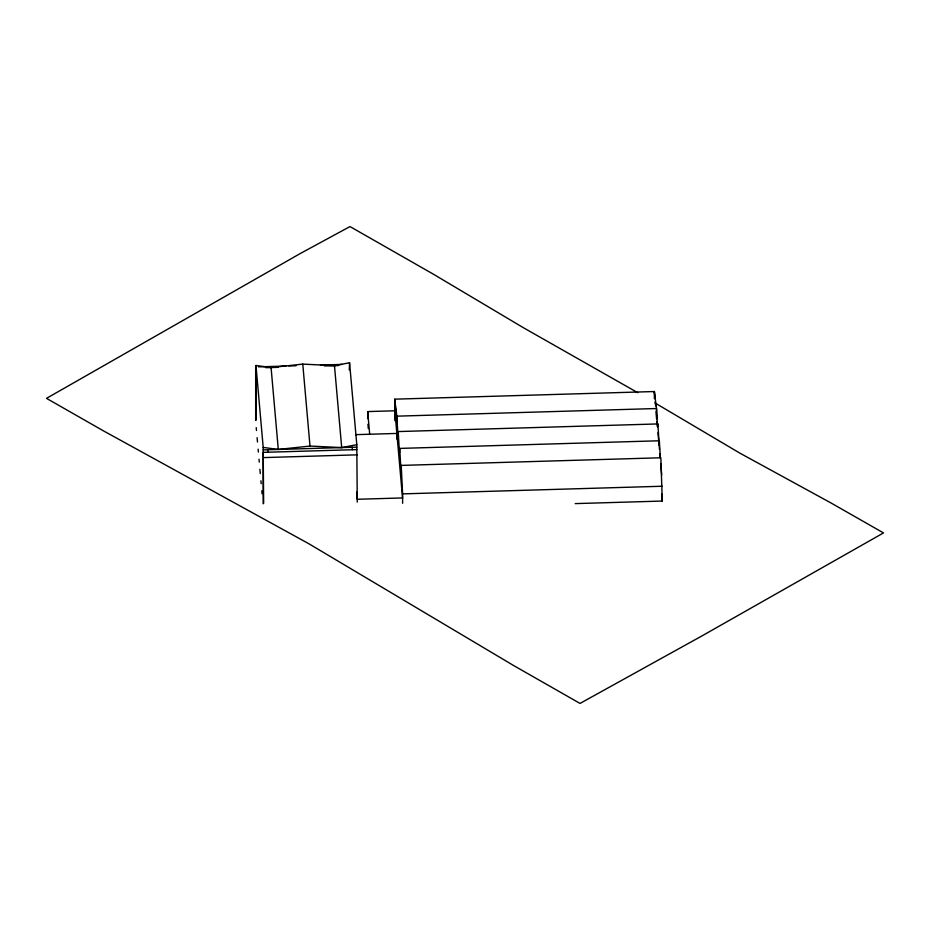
<?xml version="1.0" encoding="UTF-8"?>
<svg xmlns="http://www.w3.org/2000/svg" width="930" height="930" viewBox="0 0 930 930"><rect width="100%" height="100%" fill="white"/><g stroke="black" fill="none" stroke-linecap="round" stroke-linejoin="round"><path stroke-width="1.4" d="M659.463 449.376L657.87 423.929L398.214 431.567L397.947 435.914L396.854 416.163L394.704 399.168L654.36 391.53L656.51 408.526L657.522 426.87L656.999 421.418M660.335 457.862L659.358 440.774L399.702 448.411L399.435 452.771L398.214 431.567M575.24 503.607L662.276 501.049L660.858 457.769L401.202 465.407L400.935 469.766L399.702 448.411M657.731 426.103L657.87 423.929M659.091 445.133L659.358 440.774M255.971 420.453L255.971 365.502L271.072 367.524L302.773 364.118L334.475 365.664L349.564 362.747L356.795 444.68L357.26 502.095M255.971 365.502L263.202 447.423L278.291 449.446L309.992 446.051L341.694 447.586L356.795 444.68M258.54 366.862L285.905 366.06M288.777 365.978L295.984 365.769M320.466 365.048L342.066 364.409M265.782 367.675L278.268 367.315M324.384 365.955L338.59 365.537M367.687 418.64L367.687 411.583L394.855 410.781L402.55 497.945L357.26 499.271L356.62 492.11M355.748 434.647L396.854 433.438M263.202 449.899L356.795 447.144M356.795 449.609L263.202 452.364L263.655 503.328M263.655 457.595L357.26 454.84M402.62 503.304L402.62 493.877L662.276 486.239M637.724 392.669L523.323 327.674L432.834 273.862L349.982 226.571L300.018 253.669L46.5 398.354L104.079 431.218L308.969 543.806L513.86 665.671L580.029 703.429L702.278 635.736L883.5 532.925L830.653 502.77L740.164 453.305L655.08 402.992M654.987 398.703L654.36 391.53L654.36 398.586M655.243 401.574L655.627 405.887M656.127 411.63L656.754 418.674M657.987 432.717L658.719 440.994M659.835 453.631L660.207 457.874M660.707 463.547L661.707 474.858M661.649 493.946L662.276 501.049M396.854 423.569L394.704 399.168L394.704 411.862M367.687 411.583L369.687 434.24M367.931 424.289L368.303 428.532M334.475 365.664L341.694 447.586M302.773 364.118L309.992 446.051M271.072 367.524L278.291 449.446M255.971 370.431L255.669 366.955L255.669 419.825M256.227 427.614L256.482 430.485M257.11 437.681L257.494 441.994M258.122 449.178L258.377 452.05M259.017 459.234L259.272 462.117M259.9 469.301L260.284 473.614M260.911 480.798L261.167 483.67M261.807 490.854L262.062 493.737M401.202 465.407L402.62 493.877M656.51 418.756L656.51 408.526L396.854 416.163L396.854 439.088M394.855 410.781L394.855 420.662M352.261 447.272L352.261 449.748M349.564 362.747L349.262 369.919M267.724 449.76L267.724 452.236M263.202 447.423L263.202 503.816"/></g></svg>
